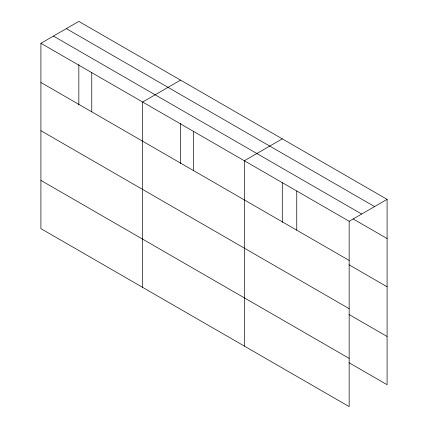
<?xml version="1.0" encoding="UTF-8"?>
<svg xmlns="http://www.w3.org/2000/svg" width="428" height="428" viewBox="0 0 428 428"><rect width="100%" height="100%" fill="white"/><g stroke="black" fill="none" stroke-linecap="round" stroke-linejoin="round"><path stroke-width="0.64" d="M78.843 104.844L78.843 64.542M180.562 163.576L180.562 123.269M282.282 222.303L282.282 182.66M40.911 43.298L349.157 221.26L349.157 406.6L40.911 228.638L40.911 43.298L78.843 21.4L387.089 199.362L387.089 384.702L349.082 362.757M180.562 80.127L142.631 102.025L142.631 287.365M282.282 138.854L244.351 160.751L244.351 346.091M349.157 221.26L387.089 199.362M66.329 28.628L374.57 206.59M53.43 36.075L361.671 214.032M353.111 218.922L387.089 238.54M40.911 82.476L349.157 260.438M349.082 264.83L387.089 286.771M40.911 130.711L349.157 308.674M349.082 314.526L387.089 336.467M40.911 180.407L349.157 358.364M296.754 191.006L296.754 230.184M193.493 131.391L193.493 170.569M91.774 72.664L91.774 111.842"/></g></svg>
